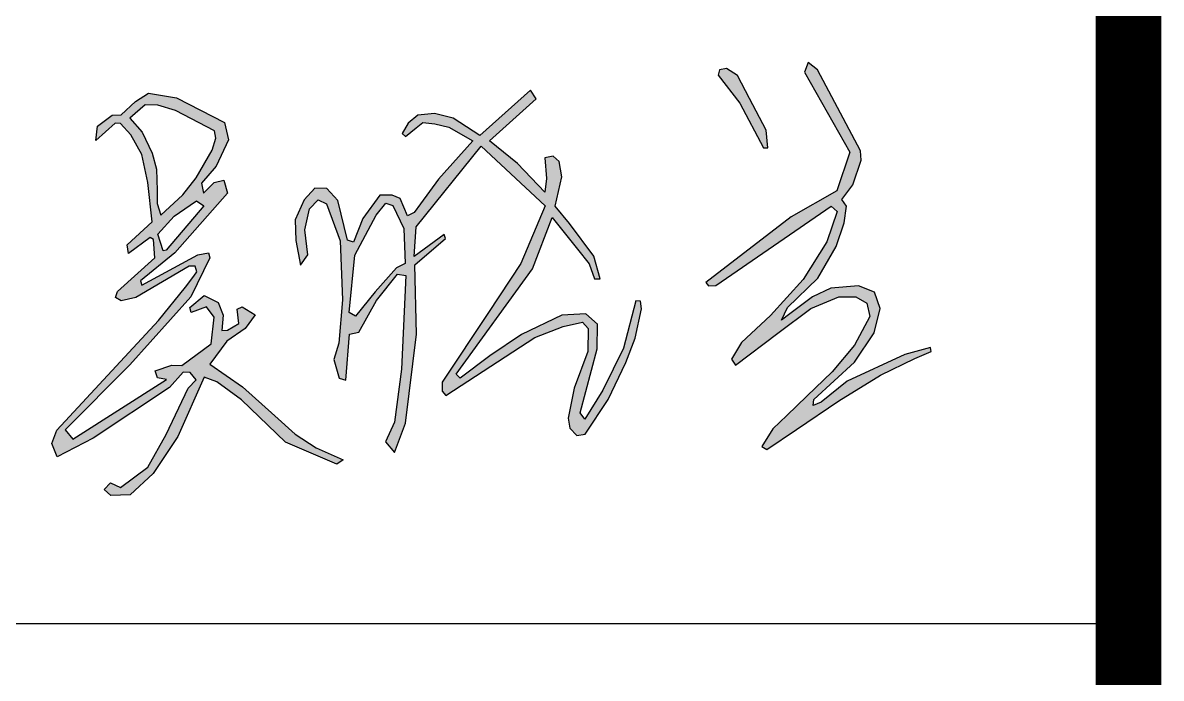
# Model space of a CAD drawing. Extents: x 1162612 to 1711260, y -157368 to 197905.
# Drawn here: x 1675949 to 1677688, y 174085 to 175086 of the extents above; entities that cross this region are included whole.
import ezdxf

# ---------------------------------------------------------------- set-up
doc = ezdxf.new("R2010")
doc.units = 0
doc.header["$LTSCALE"] = 1000
doc.header["$MEASUREMENT"] = 0
doc.layers.get('0').update_dxf_attribs({"linetype": 'CONTINUOUS'})
doc.layers.add('PUB_TITLE', color=4, linetype='CONTINUOUS')
doc.layers.add('TEL_TITLE', color=7, linetype='CONTINUOUS')

msp = doc.modelspace()

# ---------------------------------------------------------------- hatches: boundary and pattern name
h = msp.add_hatch(color=256)
h.paths.add_polyline_path([(1677163.2, 175014.5), (1677148.9, 175025.5), (1677143.5, 175011), (1677212.8, 174888.6), (1677192.9, 174829.6), (1677122.7, 174789.7), (1676992.5, 174689.6), (1676996.8, 174684.3), (1677007.9, 174684.8), (1677184.1, 174806.1), (1677193.3, 174797.9), (1677177.3, 174752), (1677141.5, 174694.4), (1677091.6, 174639.1), (1677047.1, 174598), (1677031.6, 174572.3), (1677037.9, 174563.2), (1677102.7, 174612), (1677153.1, 174649.9), (1677195.8, 174667.7), (1677221.9, 174667.7), (1677238.4, 174658), (1677243.2, 174637.7), (1677219.5, 174593.7), (1677185.6, 174553.4), (1677146.9, 174516.1), (1677116.3, 174486.7), (1677094.9, 174466.1), (1677078.2, 174439.2), (1677085.9, 174434.4), (1677130.9, 174464.9), (1677195.8, 174508.8), (1677259.4, 174547.9), (1677311.7, 174573.3), (1677336.8, 174584.1), (1677335.7, 174590.2), (1677296.4, 174579.7), (1677208.6, 174538.7), (1677168.6, 174506.9), (1677156.4, 174501.8), (1677157.7, 174511), (1677219.8, 174567.9), (1677249.6, 174612.9), (1677258.8, 174650.1), (1677250, 174674.8), (1677225.6, 174684.6), (1677183.5, 174680.9), (1677155.7, 174667.7), (1677121.1, 174641.9), (1677108.2, 174632.3), (1677117.1, 174651.4), (1677163.9, 174696.5), (1677191.7, 174744.7), (1677203.9, 174781), (1677207.6, 174806.4), (1677200.2, 174816.2), (1677217.2, 174838.8), (1677229.7, 174876.4), (1677229, 174890.9)])
h.paths.add_polyline_path([(1677023.9, 175016.3), (1677013.5, 175014.4), (1677011.3, 175006.2), (1677044.6, 174963.5), (1677080.6, 174895.5), (1677087.3, 174895.5), (1677084.6, 174922.5), (1677059.5, 174970.6), (1677041.1, 175005.9)], flags=17)
h.paths.add_polyline_path([(1676487.3, 174675.6), (1676457.5, 174638.4), (1676447.9, 174644), (1676456.5, 174731.5), (1676488.9, 174792.7), (1676503.6, 174810.7), (1676514.6, 174807.5), (1676531.3, 174772), (1676533.1, 174718.5), (1676520, 174712.2)], flags=16)
h.paths.add_polyline_path([(1676366.1, 174753.8), (1676373.3, 174716), (1676384.7, 174731.8), (1676380.2, 174769.9), (1676387.1, 174802), (1676400.5, 174815.9), (1676412.9, 174809.9), (1676434.1, 174753.1), (1676437.6, 174663.1), (1676432.1, 174597.1), (1676424.2, 174571.9), (1676432.6, 174543.3), (1676442.5, 174540.3), (1676448, 174610.5), (1676462.3, 174614), (1676489.5, 174661.9), (1676521.7, 174702.4), (1676534.1, 174700.4), (1676527.6, 174557.1), (1676516.7, 174476.3), (1676503.4, 174446.2), (1676516.7, 174429.9), (1676534, 174474.8), (1676550.4, 174610.5), (1676548.1, 174716.7), (1676594.9, 174756.9), (1676592.8, 174763.1), (1676547, 174729.2), (1676550.1, 174774.6), (1676649.6, 174897.8), (1676746.9, 174806.7), (1676710, 174718.8), (1676660.3, 174643.9), (1676589.8, 174537.6), (1676589.9, 174523.7), (1676595.3, 174516.8), (1676652.6, 174554.2), (1676731.2, 174605.5), (1676774.7, 174622.6), (1676803.9, 174628.8), (1676813, 174619.2), (1676812.3, 174584.1), (1676791.2, 174528.1), (1676782.4, 174482.2), (1676784.7, 174467.3), (1676795.4, 174455.9), (1676808.4, 174458.2), (1676843.2, 174510.9), (1676870.4, 174567.2), (1676884.4, 174604.4), (1676894.2, 174649.2), (1676892.7, 174660.9), (1676885.5, 174661.6), (1676866.7, 174589.4), (1676835, 174525.4), (1676807.5, 174481.1), (1676800.4, 174490.5), (1676826.7, 174588.2), (1676827.1, 174625.9), (1676809, 174641.7), (1676772.5, 174639.8), (1676711.1, 174610.4), (1676662.4, 174577.7), (1676617.2, 174543.4), (1676610.9, 174549.5), (1676728, 174710.6), (1676758, 174788.7), (1676796.5, 174740.7), (1676814.5, 174718.2), (1676822.6, 174695.4), (1676830.9, 174695.4), (1676821.3, 174729.8), (1676784.5, 174779.8), (1676762.5, 174806.3), (1676772.6, 174851.2), (1676768.4, 174874.5), (1676759.3, 174882.8), (1676746.4, 174879.9), (1676749.3, 174848.7), (1676746.4, 174827.5), (1676704.8, 174871.6), (1676662.2, 174905.8), (1676733.6, 174970.4), (1676724.5, 174983.2), (1676647.4, 174914.4), (1676606.7, 174940.8), (1676577.9, 174947.7), (1676552.4, 174945.2), (1676537.6, 174932.9), (1676528.9, 174917.4), (1676534, 174912.8), (1676550.2, 174926.1), (1676560.1, 174934.2), (1676578.6, 174932.2), (1676600.2, 174927), (1676636.5, 174906.1), (1676584, 174847.7), (1676556.5, 174809.6), (1676547.2, 174796.7), (1676536.8, 174791.5), (1676525.5, 174817.7), (1676513.3, 174823), (1676494.4, 174823), (1676468.6, 174787.6), (1676454.5, 174751.1), (1676444.9, 174754.1), (1676430.5, 174815.1), (1676413.8, 174833.2), (1676395.1, 174833.5), (1676379, 174815.9), (1676365.4, 174785.3)])
h.paths.add_polyline_path([(1676163.5, 174738), (1676155.2, 174763.3), (1676180.2, 174790.8), (1676205, 174808), (1676214.3, 174814.5), (1676225.5, 174806.8), (1676168.2, 174739)], flags=16)
h.paths.add_polyline_path([(1676154.3, 174810.1), (1676160.1, 174792.3), (1676193.6, 174823.5), (1676214, 174849.3), (1676238.5, 174891.8), (1676243.9, 174910), (1676242.2, 174921.1), (1676182.4, 174952.4), (1676155.4, 174960.5), (1676135.9, 174961.1), (1676120.6, 174947.9), (1676112.6, 174940.9), (1676131.3, 174919.2), (1676146.8, 174887.4), (1676153.4, 174862.9), (1676154.2, 174830.2)], flags=16)
h.paths.add_polyline_path([(1676090, 174933.2), (1676060.7, 174906.6), (1676063.4, 174928.2), (1676085.7, 174945.3), (1676099.6, 174945.7), (1676121.4, 174966.3), (1676141.2, 174979), (1676183.7, 174971.8), (1676257.2, 174933.8), (1676263.5, 174907.6), (1676244.5, 174867.2), (1676222.2, 174841.4), (1676225.4, 174825.9), (1676241.7, 174842.2), (1676256, 174846.1), (1676261.8, 174825.9), (1676181.6, 174734.7), (1676129, 174692.3), (1676131.2, 174685.7), (1676216.6, 174732.1), (1676232.8, 174735.2), (1676235, 174727.3), (1676205.9, 174667.8), (1676112.4, 174564), (1676014, 174464.6), (1676025.6, 174450.3), (1676168.5, 174541.5), (1676154.8, 174544.2), (1676151.5, 174554.7), (1676176.8, 174563.5), (1676192.2, 174562.9), (1676236.7, 174595.9), (1676241.6, 174636.5), (1676229.5, 174652.4), (1676206.5, 174643.6), (1676204.3, 174651.3), (1676226.2, 174670), (1676247.7, 174659), (1676255.4, 174639.8), (1676253.2, 174616.2), (1676262, 174616.7), (1676279, 174627.2), (1676276.8, 174649.1), (1676284, 174652.4), (1676304.3, 174640.3), (1676288.9, 174619.5), (1676260.9, 174600.2), (1676235, 174565.1), (1676284.5, 174530.5), (1676334, 174486), (1676365, 174458.1), (1676397.3, 174436.9), (1676438.6, 174418.8), (1676428.7, 174412.2), (1676350.6, 174445.7), (1676283, 174510.5), (1676245.6, 174538), (1676226.4, 174545.1), (1676185.7, 174454.5), (1676148.3, 174397.9), (1676112.9, 174365.1), (1676083.6, 174364.3), (1676073.6, 174373.6), (1676083.2, 174383.6), (1676098.6, 174376.6), (1676140.2, 174407.8), (1676168, 174457.7), (1676201.9, 174528.1), (1676214.2, 174541.2), (1676205, 174552.4), (1676194.2, 174552.7), (1676173, 174529.3), (1676056.7, 174451.9), (1676001.6, 174423.4), (1675993.5, 174443.5), (1676001.2, 174464.2), (1676156.4, 174631.8), (1676197.7, 174682.4), (1676210.3, 174699.5), (1676215, 174705.9), (1676212.4, 174714.4), (1676203.3, 174714.8), (1676121.9, 174666.5), (1676099.5, 174661.4), (1676090.7, 174666.9), (1676093.8, 174676), (1676150.9, 174727.1), (1676148.9, 174755.1), (1676143.9, 174758.4), (1676110.5, 174734.1), (1676108.5, 174747.1), (1676146.9, 174782.4), (1676140.1, 174842.5), (1676131, 174885.1), (1676114, 174915.3), (1676098.5, 174932.3)])

# ---------------------------------------------------------------- linework, layer by layer
for p, q in [((1677148.9, 175025.5), (1677143.5, 175011)), ((1677163.2, 175014.5), (1677148.9, 175025.5)), ((1677013.5, 175014.4), (1677011.3, 175006.2)), ((1677011.3, 175006.2), (1677044.6, 174963.5)), ((1677023.9, 175016.3), (1677013.5, 175014.4)), ((1677041.1, 175005.9), (1677023.9, 175016.3)), ((1677059.5, 174970.6), (1677041.1, 175005.9)), ((1677143.5, 175011), (1677212.8, 174888.6)), ((1677229, 174890.9), (1677163.2, 175014.5)), ((1676724.5, 174983.2), (1676647.4, 174914.4)), ((1676733.6, 174970.4), (1676724.5, 174983.2)), ((1676099.6, 174945.7), (1676121.4, 174966.3)), ((1676121.4, 174966.3), (1676141.2, 174979)), ((1676141.2, 174979), (1676183.7, 174971.8)), ((1676183.7, 174971.8), (1676257.2, 174933.8)), ((1676662.2, 174905.8), (1676733.6, 174970.4)), ((1677084.6, 174922.5), (1677059.5, 174970.6)), ((1676135.9, 174961.1), (1676120.6, 174947.9)), ((1676155.4, 174960.5), (1676135.9, 174961.1)), ((1676182.4, 174952.4), (1676155.4, 174960.5)), ((1676242.2, 174921.1), (1676182.4, 174952.4)), ((1677044.6, 174963.5), (1677080.6, 174895.5)), ((1676090, 174933.2), (1676060.7, 174906.6)), ((1676063.4, 174928.2), (1676085.7, 174945.3)), ((1676085.7, 174945.3), (1676099.6, 174945.7)), ((1676098.5, 174932.3), (1676090, 174933.2)), ((1676114, 174915.3), (1676098.5, 174932.3)), ((1676120.6, 174947.9), (1676112.6, 174940.9)), ((1676112.6, 174940.9), (1676131.3, 174919.2)), ((1676257.2, 174933.8), (1676263.5, 174907.6)), ((1676537.6, 174932.9), (1676528.9, 174917.4)), ((1676552.4, 174945.2), (1676537.6, 174932.9)), ((1676550.2, 174926.1), (1676560.1, 174934.2)), ((1676577.9, 174947.7), (1676552.4, 174945.2)), ((1676560.1, 174934.2), (1676578.6, 174932.2)), ((1676606.7, 174940.8), (1676577.9, 174947.7)), ((1676578.6, 174932.2), (1676600.2, 174927)), ((1676647.4, 174914.4), (1676606.7, 174940.8)), ((1676060.7, 174906.6), (1676063.4, 174928.2)), ((1676131, 174885.1), (1676114, 174915.3)), ((1676131.3, 174919.2), (1676146.8, 174887.4)), ((1676243.9, 174910), (1676242.2, 174921.1)), ((1676528.9, 174917.4), (1676534, 174912.8)), ((1676534, 174912.8), (1676550.2, 174926.1)), ((1676600.2, 174927), (1676636.5, 174906.1)), ((1677087.3, 174895.5), (1677084.6, 174922.5)), ((1676238.5, 174891.8), (1676243.9, 174910)), ((1676263.5, 174907.6), (1676244.5, 174867.2)), ((1676550.1, 174774.6), (1676649.6, 174897.8)), ((1676636.5, 174906.1), (1676584, 174847.7)), ((1676649.6, 174897.8), (1676746.9, 174806.7)), ((1676704.8, 174871.6), (1676662.2, 174905.8)), ((1676140.1, 174842.5), (1676131, 174885.1)), ((1676146.8, 174887.4), (1676153.4, 174862.9)), ((1676214, 174849.3), (1676238.5, 174891.8)), ((1676759.3, 174882.8), (1676746.4, 174879.9)), ((1676746.4, 174879.9), (1676749.3, 174848.7)), ((1676768.4, 174874.5), (1676759.3, 174882.8)), ((1677080.6, 174895.5), (1677087.3, 174895.5)), ((1677212.8, 174888.6), (1677192.9, 174829.6)), ((1677229.7, 174876.4), (1677229, 174890.9)), ((1676153.4, 174862.9), (1676154.2, 174830.2)), ((1676244.5, 174867.2), (1676222.2, 174841.4)), ((1676746.4, 174827.5), (1676704.8, 174871.6)), ((1676772.6, 174851.2), (1676768.4, 174874.5)), ((1677217.2, 174838.8), (1677229.7, 174876.4)), ((1676193.6, 174823.5), (1676214, 174849.3)), ((1676241.7, 174842.2), (1676256, 174846.1)), ((1676256, 174846.1), (1676261.8, 174825.9)), ((1676584, 174847.7), (1676556.5, 174809.6)), ((1676749.3, 174848.7), (1676746.4, 174827.5)), ((1676762.5, 174806.3), (1676772.6, 174851.2)), ((1676146.9, 174782.4), (1676140.1, 174842.5)), ((1676154.2, 174830.2), (1676154.3, 174810.1)), ((1676222.2, 174841.4), (1676225.4, 174825.9)), ((1676225.4, 174825.9), (1676241.7, 174842.2)), ((1676395.1, 174833.5), (1676379, 174815.9)), ((1676413.8, 174833.2), (1676395.1, 174833.5)), ((1676430.5, 174815.1), (1676413.8, 174833.2)), ((1677192.9, 174829.6), (1677122.7, 174789.7)), ((1677200.2, 174816.2), (1677217.2, 174838.8)), ((1676154.3, 174810.1), (1676160.1, 174792.3)), ((1676160.1, 174792.3), (1676193.6, 174823.5)), ((1676261.8, 174825.9), (1676181.6, 174734.7)), ((1676205, 174808), (1676214.3, 174814.5)), ((1676214.3, 174814.5), (1676225.5, 174806.8)), ((1676379, 174815.9), (1676365.4, 174785.3)), ((1676387.1, 174802), (1676400.5, 174815.9)), ((1676400.5, 174815.9), (1676412.9, 174809.9)), ((1676412.9, 174809.9), (1676434.1, 174753.1)), ((1676444.9, 174754.1), (1676430.5, 174815.1)), ((1676494.4, 174823), (1676468.6, 174787.6)), ((1676488.9, 174792.7), (1676503.6, 174810.7)), ((1676513.3, 174823), (1676494.4, 174823)), ((1676503.6, 174810.7), (1676514.6, 174807.5)), ((1676525.5, 174817.7), (1676513.3, 174823)), ((1676536.8, 174791.5), (1676525.5, 174817.7)), ((1676556.5, 174809.6), (1676547.2, 174796.7)), ((1677207.6, 174806.4), (1677200.2, 174816.2)), ((1676225.5, 174806.8), (1676168.2, 174739)), ((1676180.2, 174790.8), (1676205, 174808)), ((1676380.2, 174769.9), (1676387.1, 174802)), ((1676456.5, 174731.5), (1676488.9, 174792.7)), ((1676514.6, 174807.5), (1676531.3, 174772)), ((1676547.2, 174796.7), (1676536.8, 174791.5)), ((1676746.9, 174806.7), (1676710, 174718.8)), ((1676784.5, 174779.8), (1676762.5, 174806.3)), ((1677007.9, 174684.8), (1677184.1, 174806.1)), ((1677193.3, 174797.9), (1677177.3, 174752)), ((1677184.1, 174806.1), (1677193.3, 174797.9)), ((1677203.9, 174781), (1677207.6, 174806.4)), ((1676108.5, 174747.1), (1676146.9, 174782.4)), ((1676155.2, 174763.3), (1676180.2, 174790.8)), ((1676365.4, 174785.3), (1676366.1, 174753.8)), ((1676468.6, 174787.6), (1676454.5, 174751.1)), ((1676547, 174729.2), (1676550.1, 174774.6)), ((1676728, 174710.6), (1676758, 174788.7)), ((1676758, 174788.7), (1676796.5, 174740.7)), ((1676821.3, 174729.8), (1676784.5, 174779.8)), ((1677122.7, 174789.7), (1676992.5, 174689.6)), ((1677191.7, 174744.7), (1677203.9, 174781)), ((1676143.9, 174758.4), (1676110.5, 174734.1)), ((1676148.9, 174755.1), (1676143.9, 174758.4)), ((1676163.5, 174738), (1676155.2, 174763.3)), ((1676384.7, 174731.8), (1676380.2, 174769.9)), ((1676531.3, 174772), (1676533.1, 174718.5)), ((1676592.8, 174763.1), (1676547, 174729.2)), ((1676548.1, 174716.7), (1676594.9, 174756.9)), ((1676594.9, 174756.9), (1676592.8, 174763.1)), ((1676110.5, 174734.1), (1676108.5, 174747.1)), ((1676150.9, 174727.1), (1676148.9, 174755.1)), ((1676366.1, 174753.8), (1676373.3, 174716)), ((1676434.1, 174753.1), (1676437.6, 174663.1)), ((1676454.5, 174751.1), (1676444.9, 174754.1)), ((1676796.5, 174740.7), (1676814.5, 174718.2)), ((1677177.3, 174752), (1677141.5, 174694.4)), ((1677163.9, 174696.5), (1677191.7, 174744.7)), ((1676093.8, 174676), (1676150.9, 174727.1)), ((1676181.6, 174734.7), (1676129, 174692.3)), ((1676131.2, 174685.7), (1676216.6, 174732.1)), ((1676168.2, 174739), (1676163.5, 174738)), ((1676235, 174727.3), (1676205.9, 174667.8)), ((1676216.6, 174732.1), (1676232.8, 174735.2)), ((1676232.8, 174735.2), (1676235, 174727.3)), ((1676373.3, 174716), (1676384.7, 174731.8)), ((1676447.9, 174644), (1676456.5, 174731.5)), ((1676830.9, 174695.4), (1676821.3, 174729.8)), ((1676203.3, 174714.8), (1676121.9, 174666.5)), ((1676212.4, 174714.4), (1676203.3, 174714.8)), ((1676210.3, 174699.5), (1676215, 174705.9)), ((1676215, 174705.9), (1676212.4, 174714.4)), ((1676520, 174712.2), (1676487.3, 174675.6)), ((1676533.1, 174718.5), (1676520, 174712.2)), ((1676550.4, 174610.5), (1676548.1, 174716.7)), ((1676610.9, 174549.5), (1676728, 174710.6)), ((1676710, 174718.8), (1676660.3, 174643.9)), ((1676814.5, 174718.2), (1676822.6, 174695.4)), ((1676129, 174692.3), (1676131.2, 174685.7)), ((1676197.7, 174682.4), (1676210.3, 174699.5)), ((1676489.5, 174661.9), (1676521.7, 174702.4)), ((1676521.7, 174702.4), (1676534.1, 174700.4)), ((1676534.1, 174700.4), (1676527.6, 174557.1)), ((1676822.6, 174695.4), (1676830.9, 174695.4)), ((1676992.5, 174689.6), (1676996.8, 174684.3)), ((1677141.5, 174694.4), (1677091.6, 174639.1)), ((1677117.1, 174651.4), (1677163.9, 174696.5)), ((1676090.7, 174666.9), (1676093.8, 174676)), ((1676156.4, 174631.8), (1676197.7, 174682.4)), ((1676204.3, 174651.3), (1676226.2, 174670)), ((1676226.2, 174670), (1676247.7, 174659)), ((1676487.3, 174675.6), (1676457.5, 174638.4)), ((1676996.8, 174684.3), (1677007.9, 174684.8)), ((1677183.5, 174680.9), (1677155.7, 174667.7)), ((1677225.6, 174684.6), (1677183.5, 174680.9)), ((1677250, 174674.8), (1677225.6, 174684.6)), ((1677258.8, 174650.1), (1677250, 174674.8)), ((1676099.5, 174661.4), (1676090.7, 174666.9)), ((1676121.9, 174666.5), (1676099.5, 174661.4)), ((1676205.9, 174667.8), (1676112.4, 174564)), ((1676229.5, 174652.4), (1676206.5, 174643.6)), ((1676241.6, 174636.5), (1676229.5, 174652.4)), ((1676247.7, 174659), (1676255.4, 174639.8)), ((1676276.8, 174649.1), (1676284, 174652.4)), ((1676284, 174652.4), (1676304.3, 174640.3)), ((1676437.6, 174663.1), (1676432.1, 174597.1)), ((1676462.3, 174614), (1676489.5, 174661.9)), ((1676885.5, 174661.6), (1676866.7, 174589.4)), ((1676892.7, 174660.9), (1676885.5, 174661.6)), ((1676894.2, 174649.2), (1676892.7, 174660.9)), ((1677155.7, 174667.7), (1677121.1, 174641.9)), ((1677153.1, 174649.9), (1677195.8, 174667.7)), ((1677195.8, 174667.7), (1677221.9, 174667.7)), ((1677221.9, 174667.7), (1677238.4, 174658)), ((1677238.4, 174658), (1677243.2, 174637.7)), ((1676206.5, 174643.6), (1676204.3, 174651.3)), ((1676206.5, 174643.6), (1676206.5, 174643.6)), ((1676236.7, 174595.9), (1676241.6, 174636.5)), ((1676255.4, 174639.8), (1676253.2, 174616.2)), ((1676279, 174627.2), (1676276.8, 174649.1)), ((1676304.3, 174640.3), (1676288.9, 174619.5)), ((1676457.5, 174638.4), (1676447.9, 174644)), ((1676660.3, 174643.9), (1676589.8, 174537.6)), ((1676772.5, 174639.8), (1676711.1, 174610.4)), ((1676809, 174641.7), (1676772.5, 174639.8)), ((1676827.1, 174625.9), (1676809, 174641.7)), ((1676884.4, 174604.4), (1676894.2, 174649.2)), ((1677091.6, 174639.1), (1677047.1, 174598)), ((1677102.7, 174612), (1677153.1, 174649.9)), ((1677108.2, 174632.3), (1677117.1, 174651.4)), ((1677121.1, 174641.9), (1677108.2, 174632.3)), ((1677243.2, 174637.7), (1677219.5, 174593.7)), ((1677249.6, 174612.9), (1677258.8, 174650.1)), ((1676001.2, 174464.2), (1676156.4, 174631.8)), ((1676288.9, 174619.5), (1676260.9, 174600.2)), ((1676262, 174616.7), (1676279, 174627.2)), ((1676731.2, 174605.5), (1676774.7, 174622.6)), ((1676774.7, 174622.6), (1676803.9, 174628.8)), ((1676803.9, 174628.8), (1676813, 174619.2)), ((1676813, 174619.2), (1676812.3, 174584.1)), ((1676826.7, 174588.2), (1676827.1, 174625.9)), ((1676260.9, 174600.2), (1676235, 174565.1)), ((1676253.2, 174616.2), (1676262, 174616.7)), ((1676442.5, 174540.3), (1676448, 174610.5)), ((1676448, 174610.5), (1676462.3, 174614)), ((1676534, 174474.8), (1676550.4, 174610.5)), ((1676652.6, 174554.2), (1676731.2, 174605.5)), ((1676711.1, 174610.4), (1676662.4, 174577.7)), ((1676870.4, 174567.2), (1676884.4, 174604.4)), ((1677037.9, 174563.2), (1677102.7, 174612)), ((1677219.8, 174567.9), (1677249.6, 174612.9)), ((1676192.2, 174562.9), (1676236.7, 174595.9)), ((1676432.1, 174597.1), (1676424.2, 174571.9)), ((1676812.3, 174584.1), (1676791.2, 174528.1)), ((1676800.4, 174490.5), (1676826.7, 174588.2)), ((1676866.7, 174589.4), (1676835, 174525.4)), ((1677047.1, 174598), (1677031.6, 174572.3)), ((1677219.5, 174593.7), (1677185.6, 174553.4)), ((1677335.7, 174590.2), (1677296.4, 174579.7)), ((1677311.7, 174573.3), (1677336.8, 174584.1)), ((1677336.8, 174584.1), (1677335.7, 174590.2)), ((1676424.2, 174571.9), (1676432.6, 174543.3)), ((1676662.4, 174577.7), (1676617.2, 174543.4)), ((1676843.2, 174510.9), (1676870.4, 174567.2)), ((1677031.6, 174572.3), (1677037.9, 174563.2)), ((1677157.7, 174511), (1677219.8, 174567.9)), ((1677296.4, 174579.7), (1677208.6, 174538.7)), ((1677259.4, 174547.9), (1677311.7, 174573.3)), ((1676112.4, 174564), (1676014, 174464.6)), ((1676151.5, 174554.7), (1676176.8, 174563.5)), ((1676154.8, 174544.2), (1676151.5, 174554.7)), ((1676194.2, 174552.7), (1676173, 174529.3)), ((1676176.8, 174563.5), (1676192.2, 174562.9)), ((1676205, 174552.4), (1676194.2, 174552.7)), ((1676214.2, 174541.2), (1676205, 174552.4)), ((1676235, 174565.1), (1676284.5, 174530.5)), ((1676527.6, 174557.1), (1676516.7, 174476.3)), ((1676595.3, 174516.8), (1676652.6, 174554.2)), ((1676617.2, 174543.4), (1676610.9, 174549.5)), ((1677185.6, 174553.4), (1677146.9, 174516.1)), ((1677195.8, 174508.8), (1677259.4, 174547.9)), ((1676025.6, 174450.3), (1676168.5, 174541.5)), ((1676168.5, 174541.5), (1676154.8, 174544.2)), ((1676226.4, 174545.1), (1676185.7, 174454.5)), ((1676201.9, 174528.1), (1676214.2, 174541.2)), ((1676245.6, 174538), (1676226.4, 174545.1)), ((1676283, 174510.5), (1676245.6, 174538)), ((1676284.5, 174530.5), (1676334, 174486)), ((1676432.6, 174543.3), (1676442.5, 174540.3)), ((1676589.8, 174537.6), (1676589.9, 174523.7)), ((1677208.6, 174538.7), (1677168.6, 174506.9)), ((1676173, 174529.3), (1676056.7, 174451.9)), ((1676168, 174457.7), (1676201.9, 174528.1)), ((1676589.9, 174523.7), (1676595.3, 174516.8)), ((1676791.2, 174528.1), (1676782.4, 174482.2)), ((1676835, 174525.4), (1676807.5, 174481.1)), ((1677146.9, 174516.1), (1677116.3, 174486.7)), ((1676350.6, 174445.7), (1676283, 174510.5)), ((1676808.4, 174458.2), (1676843.2, 174510.9)), ((1677130.9, 174464.9), (1677195.8, 174508.8)), ((1677156.4, 174501.8), (1677157.7, 174511)), ((1677168.6, 174506.9), (1677156.4, 174501.8)), ((1676334, 174486), (1676365, 174458.1)), ((1676782.4, 174482.2), (1676784.7, 174467.3)), ((1676807.5, 174481.1), (1676800.4, 174490.5)), ((1677116.3, 174486.7), (1677094.9, 174466.1)), ((1675993.5, 174443.5), (1676001.2, 174464.2)), ((1676014, 174464.6), (1676025.6, 174450.3)), ((1676516.7, 174476.3), (1676503.4, 174446.2)), ((1676516.7, 174429.9), (1676534, 174474.8)), ((1676784.7, 174467.3), (1676795.4, 174455.9)), ((1677094.9, 174466.1), (1677078.2, 174439.2)), ((1677085.9, 174434.4), (1677130.9, 174464.9)), ((1676056.7, 174451.9), (1676001.6, 174423.4)), ((1676140.2, 174407.8), (1676168, 174457.7)), ((1676185.7, 174454.5), (1676148.3, 174397.9)), ((1676428.7, 174412.2), (1676350.6, 174445.7)), ((1676365, 174458.1), (1676397.3, 174436.9)), ((1676503.4, 174446.2), (1676516.7, 174429.9)), ((1676795.4, 174455.9), (1676808.4, 174458.2)), ((1676001.6, 174423.4), (1675993.5, 174443.5)), ((1676397.3, 174436.9), (1676438.6, 174418.8)), ((1677078.2, 174439.2), (1677085.9, 174434.4)), ((1676438.6, 174418.8), (1676428.7, 174412.2)), ((1676098.6, 174376.6), (1676140.2, 174407.8)), ((1676148.3, 174397.9), (1676112.9, 174365.1)), ((1676073.6, 174373.6), (1676083.2, 174383.6)), ((1676083.2, 174383.6), (1676098.6, 174376.6)), ((1676083.6, 174364.3), (1676073.6, 174373.6)), ((1676112.9, 174365.1), (1676083.6, 174364.3))]:
    msp.add_line(p, q)
at = {"layer": 'PUB_TITLE', "color": 4}
msp.add_line((1672138.3, 174168.8), (1677638.3, 174168.8), dxfattribs=at)
at = {"layer": 'TEL_TITLE', "color": 4, "const_width": 100}
msp.add_lwpolyline([(1606838.3, 156904.7), (1677638.3, 156904.7), (1677638.3, 196904.7), (1606838.3, 196904.7)], close=True, dxfattribs=at)

doc.saveas('drawing.dxf')
